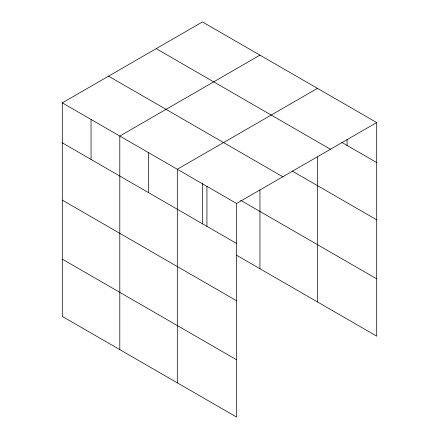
<?xml version="1.0" encoding="UTF-8"?>
<svg xmlns="http://www.w3.org/2000/svg" width="439" height="439" viewBox="0 0 439 439"><rect width="100%" height="100%" fill="white"/><g stroke="black" fill="none" stroke-linecap="round" stroke-linejoin="round"><path stroke-width="0.66" d="M62.3 102.863L236.555 203.471L236.555 417.05L62.3 316.442L62.3 102.863L202.445 21.95L376.7 122.558L376.7 336.137L236.478 255.18M259.948 55.149L119.803 136.063L119.803 349.642M317.452 88.349L177.307 169.262L177.307 382.841M236.555 203.471L376.7 122.558M341.745 142.362L376.7 162.545M156.196 48.652L330.457 149.26M292.22 171.056L376.7 219.829M108.543 76.161L282.804 176.769M240.583 200.266L376.7 278.853M62.3 142.851L236.555 243.458M62.3 200.135L236.555 300.742M62.3 259.158L236.555 359.766M347.079 139.344L347.079 145.441M317.452 156.981L317.452 301.933M259.948 189.983L259.948 268.728M206.934 186.366L206.934 226.354M202.445 183.019L202.445 223.934M148.558 152.662L148.558 192.65M91.049 119.463L91.049 159.45"/></g></svg>
